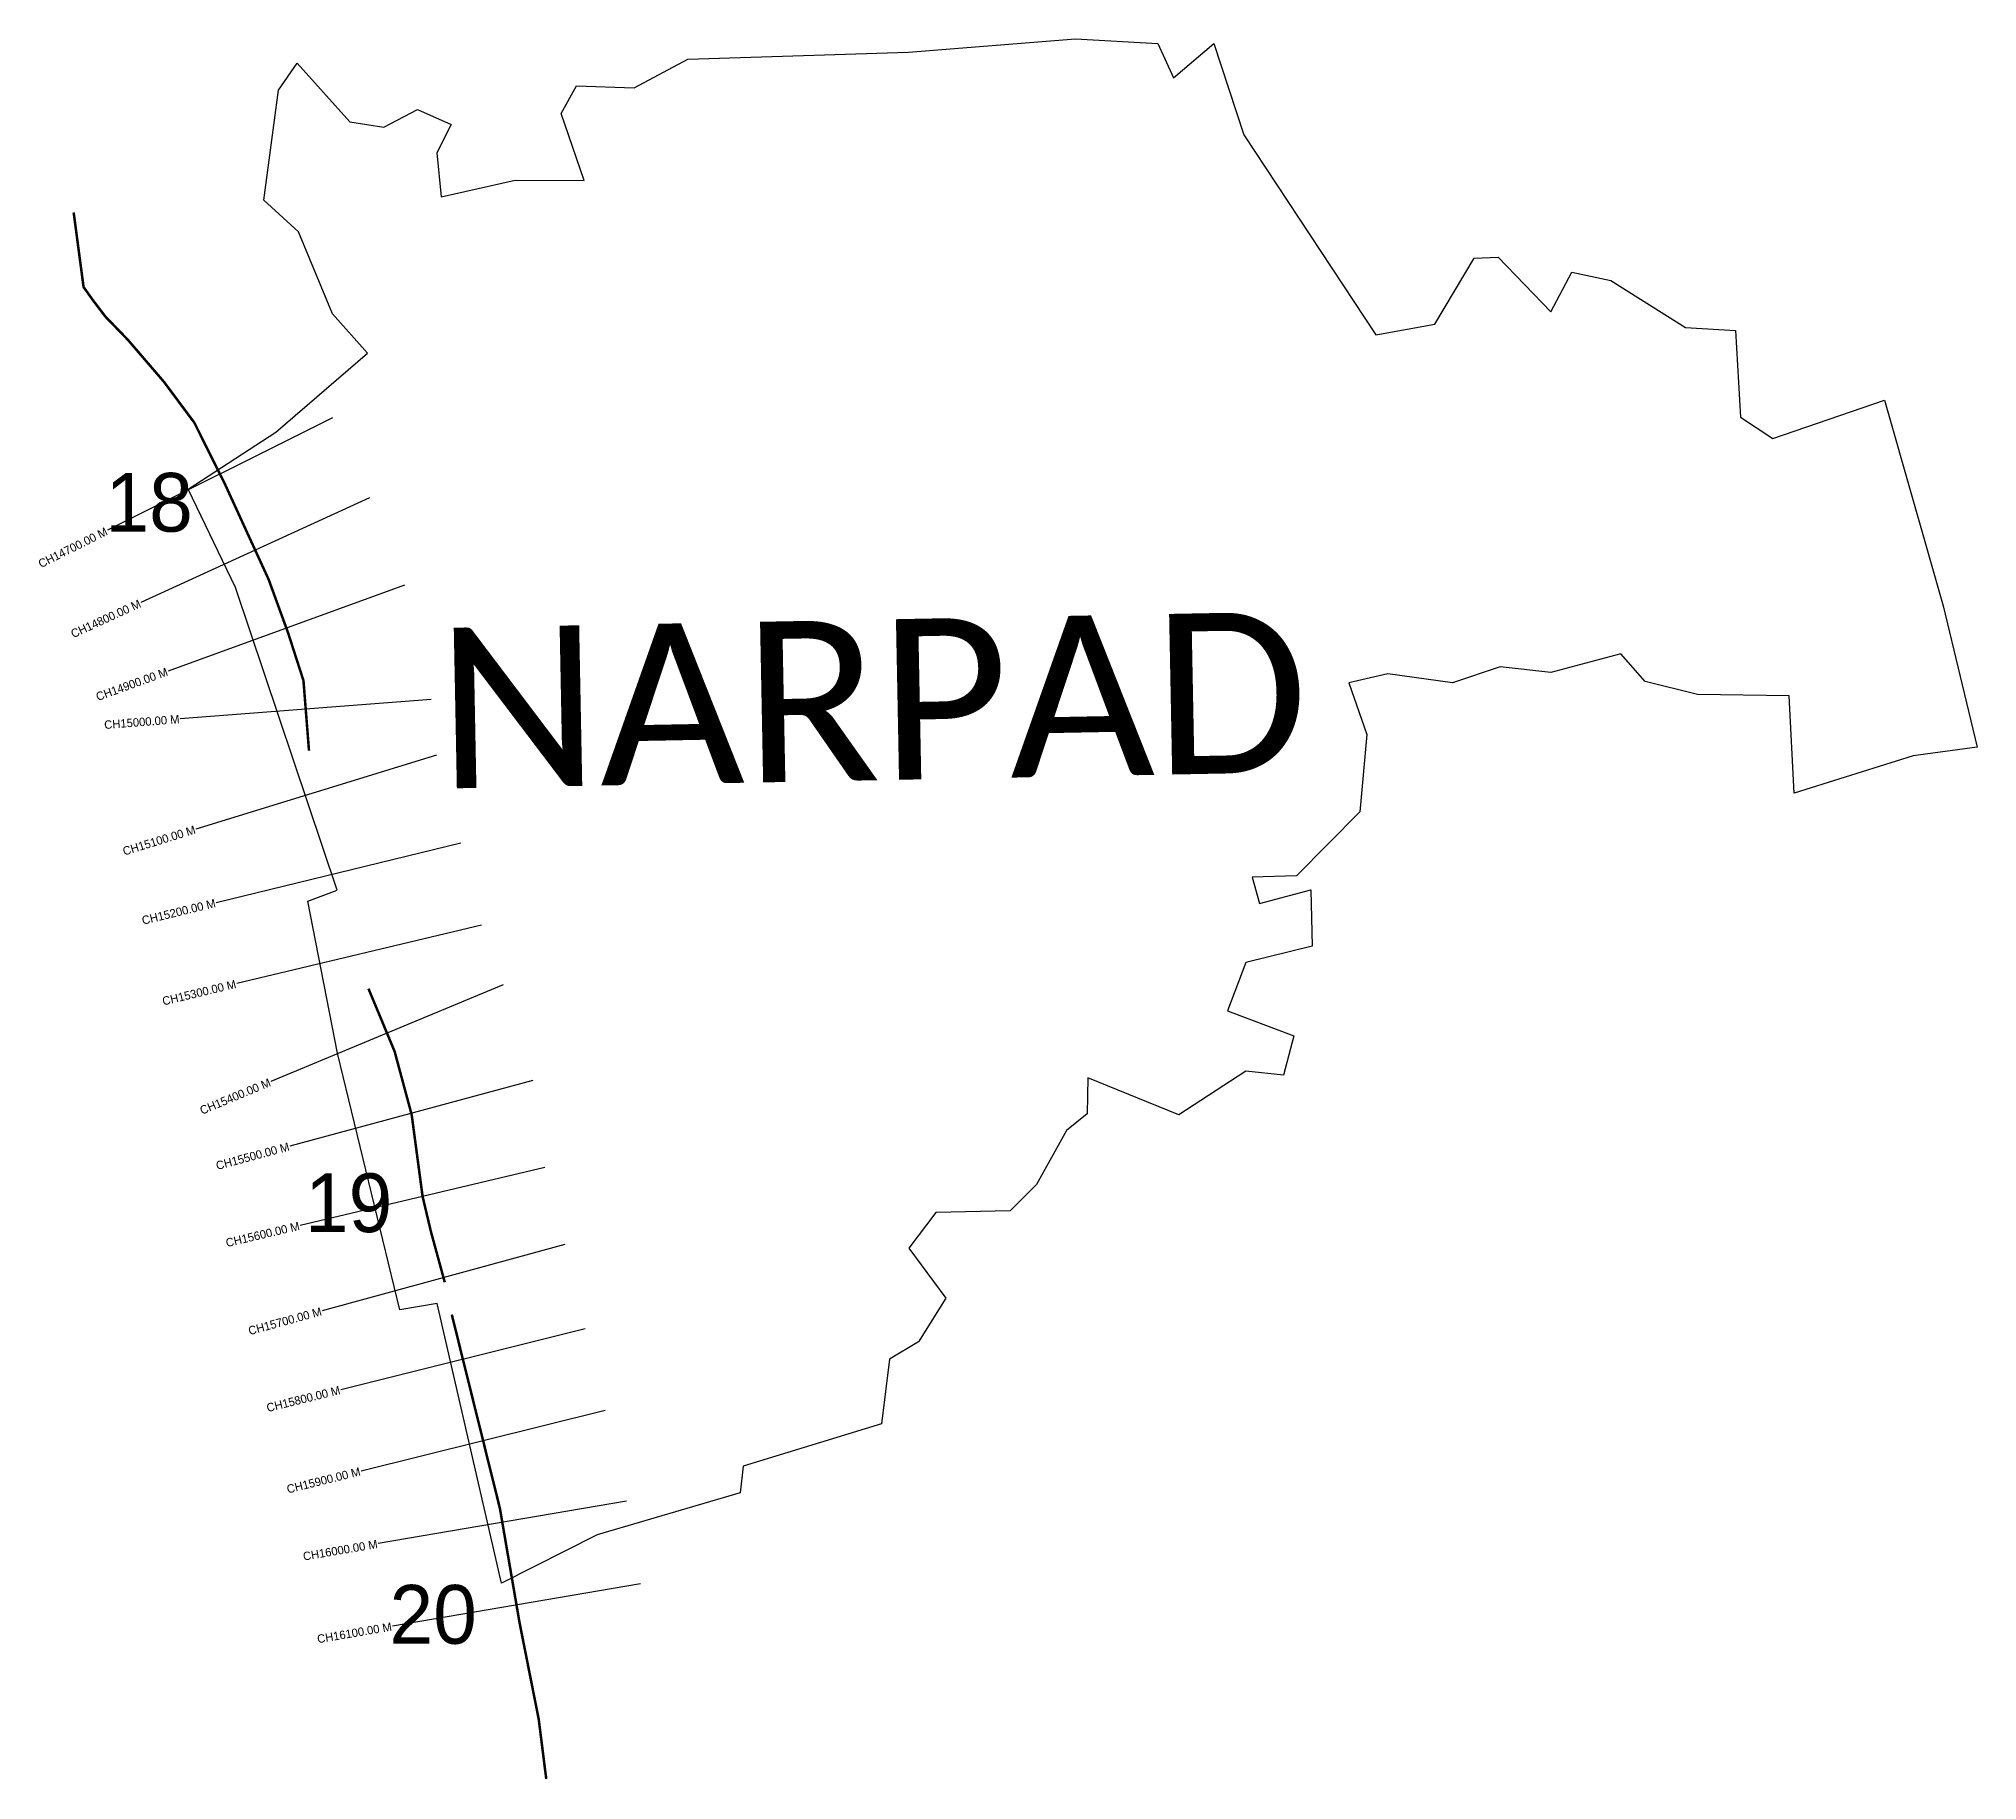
# Model space of a CAD drawing. Header units: metres. Extents: x 260923 to 263233, y 2213670 to 2215745.
import ezdxf
from ezdxf.enums import TextEntityAlignment as Align

# ---------------------------------------------------------------- set-up
doc = ezdxf.new("R2010")
doc.units = ezdxf.units.M
for name, color, linetype in [('CS', 134, 'Continuous'), ('CSMark', 6, 'Continuous'), ('NATURALLY PROTECTED', 3, 'Continuous'), ('village', 3, 'Continuous'), ('VILLAGE NAME', 250, 'Continuous')]:
    doc.layers.add(name, color=color, linetype=linetype)

msp = doc.modelspace()

# ---------------------------------------------------------------- linework, layer by layer
at = {"color": 6}
msp.add_lwpolyline([(261632.6, 2215686.9), (261696.6, 2215721)], dxfattribs=at)
at = {"layer": 'CS'}
for p, q in [((261273, 2215293.6), (261004.6, 2215159.5)), ((261317.2, 2215198.3), (261044.5, 2215073.3)), ((261358.9, 2215094.2), (261076.9, 2214991.7)), ((261390.5, 2214958), (261091.5, 2214934.6)), ((261396.9, 2214891.5), (261110.1, 2214803.3)), ((261425.8, 2214786.4), (261134.3, 2214715.6)), ((261450.4, 2214689), (261158.7, 2214619.1)), ((261476.4, 2214617.8), (261199.5, 2214502.3)), ((261511.7, 2214503.5), (261222.1, 2214425.5)), ((261526.2, 2214400), (261234.3, 2214330.8)), ((261549.9, 2214308.2), (261260.6, 2214229)), ((261573.9, 2214207.5), (261282.8, 2214135.1)), ((261598, 2214110.4), (261306.9, 2214038.1)), ((261623.2, 2214002.3), (261327.5, 2213951.6)), ((261640.1, 2213903.7), (261344.4, 2213853.1))]:
    msp.add_line(p, q, dxfattribs=at)
at = {"layer": 'NATURALLY PROTECTED', "const_width": 3, "flags": 128}
for points in [[(260964.4, 2215538.4), (260976.2, 2215449.5), (260987.5, 2215433.6), (261002.2, 2215414.3), (261028.9, 2215386.7), (261072, 2215336.5), (261108.3, 2215287.7), (261144.2, 2215215.7), (261196.8, 2215100.9), (261219.9, 2215037.5), (261238.3, 2214980.4), (261244.9, 2214896.8)], [(261315.8, 2214613.1), (261347, 2214538.2), (261367.3, 2214462.8), (261380.3, 2214365.4), (261390.3, 2214323.3), (261406.7, 2214263.2)], [(261415.1, 2214224.6), (261472.4, 2213993.9), (261495.9, 2213857.2), (261518.7, 2213742.4), (261527.7, 2213671.1)]]:
    msp.add_lwpolyline(points, dxfattribs=at)
at = {"layer": 'village', "color": 6}
for points in [[(261696.6, 2215721, 0), (261959.6, 2215729.5, 0), (262158.6, 2215745.4, 0), (262256.6, 2215739.8, 0), (262275.3, 2215698.8, 0), (262323.4, 2215739.8, 0), (262359.1, 2215631.1, 0), (262516.7, 2215392.4, 0), (262586.9, 2215405.3, 0), (262633.6, 2215483.9, 0), (262662.2, 2215485.1, 0), (262725.2, 2215419.8, 0), (262750, 2215467.1, 0), (262796.7, 2215457.3, 0), (262885.8, 2215401.1, 0), (262945.1, 2215397.7, 0), (262951.3, 2215294.2, 0), (262989.7, 2215269, 0), (263122.7, 2215314.7, 0), (263192.7, 2215069.3, 0), (263233.4, 2214901, 0), (263157.1, 2214890.8, 0), (263015.3, 2214846.3, 0), (263009.1, 2214962.2, 0), (262900.1, 2214963.9, 0), (262837.4, 2214979.3, 0), (262808.4, 2215012.4, 0), (262725.2, 2214990, 0), (262664.9, 2214996.9, 0), (262607.8, 2214977.7, 0), (262531, 2214988.6, 0), (262484.2, 2214977.6, 0), (262505.8, 2214916.2, 0), (262497.4, 2214823.9, 0), (262421.9, 2214747.8, 0), (262369, 2214745.9, 0), (262377.8, 2214714.8, 0), (262439.1, 2214731.1, 0), (262440.7, 2214663.8, 0), (262361.7, 2214644.4, 0), (262339.6, 2214586.9, 0), (262418.6, 2214556.8, 0), (262406.5, 2214510.2, 0), (262361.7, 2214514.7, 0), (262281.6, 2214462.7, 0), (262173.4, 2214506.7, 0), (262172.5, 2214463.8, 0), (262147.8, 2214444.2, 0), (262112.1, 2214379.8, 0), (262080.8, 2214348.5, 0), (261992, 2214346.3, 0), (261959.8, 2214303.9, 0), (262003.8, 2214244.4, 0), (261971.5, 2214192, 0), (261937, 2214171.3, 0), (261927.3, 2214094.5, 0), (261762.6, 2214043.8, 0), (261758.7, 2214012.3, 0), (261588.3, 2213962.2, 0), (261474.4, 2213904.5, 0), (261397.5, 2214237.7, 0), (261353.3, 2214230.3, 0), (261279, 2214536.2, 0), (261243.6, 2214717.6, 0), (261278.5, 2214730.6, 0), (261157.2, 2215091.2, 0), (261101, 2215208.4, 0), (261205.5, 2215276.5, 0), (261314.5, 2215370.8, 0), (261272.8, 2215417.7, 0), (261232.3, 2215515.5, 0), (261191.1, 2215552.9, 0), (261208.5, 2215684, 0), (261230.7, 2215716.4, 0), (261293.4, 2215646.3, 0), (261334.1, 2215640, 0), (261374.2, 2215661.3, 0), (261414.5, 2215643.3, 0), (261397.1, 2215609.6, 0), (261402.5, 2215557, 0)], [(261402.5, 2215557, 0), (261490.5, 2215577, 0), (261572.7, 2215576.3, 0), (261545.6, 2215656.4, 0), (261563.6, 2215689.4, 0), (261632.6, 2215686.9, 0)]]:
    msp.add_polyline3d(points, dxfattribs=at)

# ---------------------------------------------------------------- texts
at = {"char_height": 70, "attachment_point": 1}
for s, insert in [('18', (261002.3, 2215227.9)), ('19', (261240.1, 2214392.9)), ('20', (261340.9, 2213902.3))]:
    msp.add_mtext_dynamic_manual_height_columns(s, width=95.172, gutter_width=1, heights=[0], dxfattribs=dict(at, insert=insert))
at = {"layer": 'CSMark'}
for s, rotation, p in [('CH14700.00 M', 26.5479, (261003.7, 2215159)), ('CH14800.00 M', 24.6298, (261043.6, 2215072.9)), ('CH14900.00 M', 19.9819, (261076, 2214991.4)), ('CH15000.00 M', 4.4737, (261090.5, 2214934.6)), ('CH15100.00 M', 17.1088, (261109.2, 2214803)), ('CH15200.00 M', 13.6497, (261133.3, 2214715.4)), ('CH15300.00 M', 13.4743, (261157.7, 2214618.9)), ('CH15400.00 M', 22.6254, (261198.5, 2214502)), ('CH15500.00 M', 15.0883, (261221.1, 2214425.2)), ('CH15600.00 M', 13.3354, (261233.4, 2214330.6)), ('CH15700.00 M', 15.3092, (261259.6, 2214228.7)), ('CH15800.00 M', 13.9539, (261281.8, 2214134.9)), ('CH15900.00 M', 13.9539, (261305.9, 2214037.9)), ('CH16000.00 M', 9.7266, (261326.5, 2213951.4)), ('CH16100.00 M', 9.7266, (261343.4, 2213852.9))]:
    msp.add_text(s, height=10, rotation=rotation, dxfattribs=at).set_placement(p, align=Align.MIDDLE_RIGHT)
at = {"layer": 'VILLAGE NAME', "insert": (261395.9, 2215043), "char_height": 191.456, "attachment_point": 1, "rotation": 1.1028}
msp.add_mtext_dynamic_manual_height_columns('{\\fCalibri|b0|i0|c0|p34;NARPAD}', width=161.46, gutter_width=957.3, heights=[0], dxfattribs=at)

doc.saveas('drawing.dxf')
